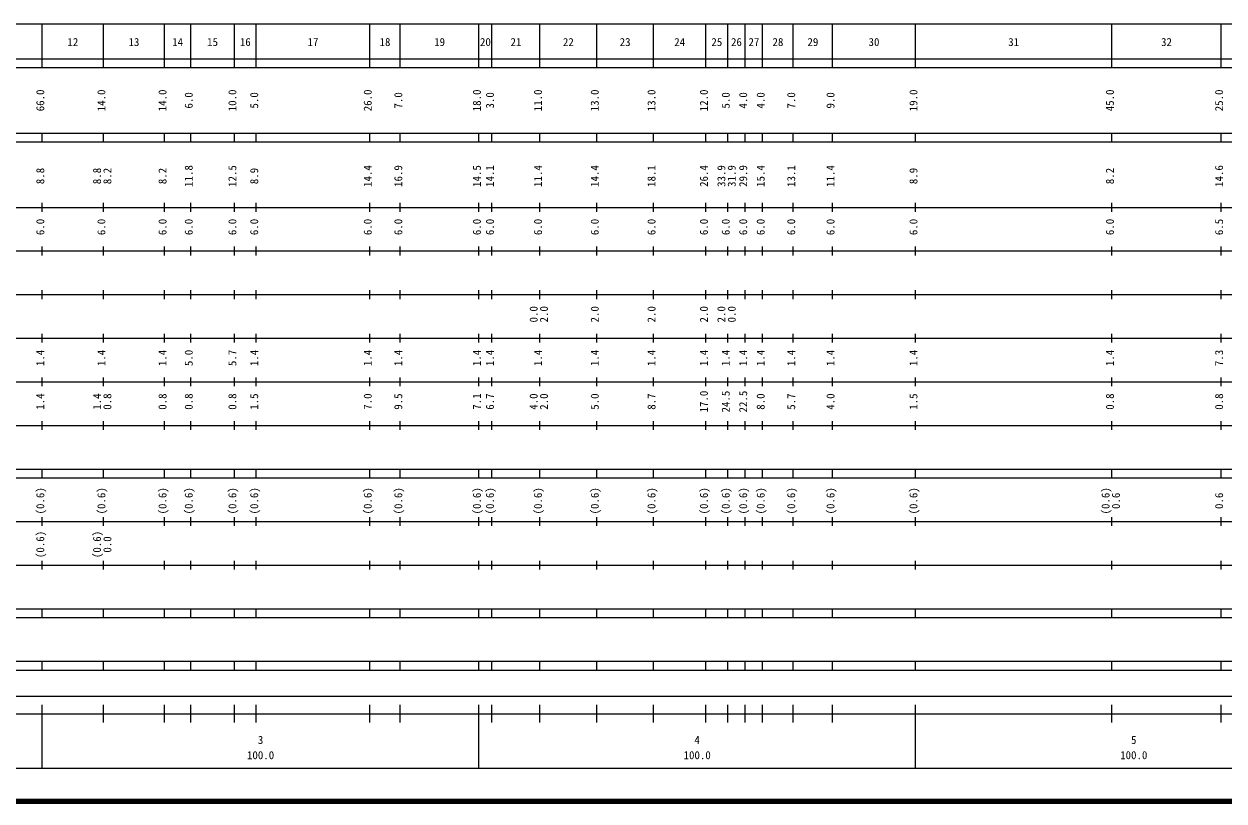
# Model space of a CAD drawing. Units: millimetres on the paper, enlarged 1000 times. Extents: x 40000 to 680000, y 20000 to 380000.
# Drawn here: x 263813 to 538668, y 20000 to 198000 of the extents above; entities that cross this region are included whole.
import ezdxf
from ezdxf.enums import TextEntityAlignment as Align

# ---------------------------------------------------------------- set-up
doc = ezdxf.new("R2010")
doc.units = ezdxf.units.MM
doc.header["$LTSCALE"] = 1000
doc.layers.add('M-TTL', color=2, linetype='Continuous', lineweight=140)
doc.layers.add('M-TTL-BAND', color=7, linetype='Continuous', lineweight=25)
doc.styles.add('ＭＳ ゴシック', font='')
doc.styles.get('ＭＳ ゴシック').set_extended_font_data('MS Gothic')

msp = doc.modelspace()

# ---------------------------------------------------------------- linework, layer by layer
at = {"layer": 'M-TTL'}
msp.add_line((40000, 20000), (680000, 20000), dxfattribs=at)
at = {"layer": 'M-TTL-BAND'}
for p, q in [((68000, 198000), (579000, 198000)), ((268000, 188000), (268000, 198000)), ((282000, 188000), (282000, 198000)), ((296000, 188000), (296000, 198000)), ((302000, 188000), (302000, 198000)), ((312000, 188000), (312000, 198000)), ((317000, 188000), (317000, 198000)), ((343000, 188000), (343000, 198000)), ((350000, 188000), (350000, 198000)), ((368000, 188000), (368000, 198000)), ((371000, 188000), (371000, 198000)), ((382000, 188000), (382000, 198000)), ((395000, 188000), (395000, 198000)), ((408000, 188000), (408000, 198000)), ((420000, 188000), (420000, 198000)), ((425000, 188000), (425000, 198000)), ((429000, 188000), (429000, 198000)), ((433000, 188000), (433000, 198000)), ((440000, 188000), (440000, 198000)), ((449000, 188000), (449000, 198000)), ((468000, 188000), (468000, 198000)), ((513000, 188000), (513000, 198000)), ((538000, 188000), (538000, 198000)), ((40000, 190000), (579000, 190000)), ((40000, 188000), (579000, 188000)), ((40000, 173000), (579000, 173000)), ((40000, 171000), (579000, 171000)), ((268000, 171000), (268000, 173000)), ((282000, 171000), (282000, 173000)), ((296000, 171000), (296000, 173000)), ((302000, 171000), (302000, 173000)), ((312000, 171000), (312000, 173000)), ((317000, 171000), (317000, 173000)), ((343000, 171000), (343000, 173000)), ((350000, 171000), (350000, 173000)), ((368000, 171000), (368000, 173000)), ((371000, 171000), (371000, 173000)), ((382000, 171000), (382000, 173000)), ((395000, 171000), (395000, 173000)), ((408000, 171000), (408000, 173000)), ((420000, 171000), (420000, 173000)), ((425000, 171000), (425000, 173000)), ((429000, 171000), (429000, 173000)), ((433000, 171000), (433000, 173000)), ((440000, 171000), (440000, 173000)), ((449000, 171000), (449000, 173000)), ((468000, 171000), (468000, 173000)), ((513000, 171000), (513000, 173000)), ((538000, 171000), (538000, 173000)), ((268000, 155000), (268000, 157000)), ((282000, 155000), (282000, 157000)), ((296000, 155000), (296000, 157000)), ((302000, 155000), (302000, 157000)), ((312000, 155000), (312000, 157000)), ((317000, 155000), (317000, 157000)), ((343000, 155000), (343000, 157000)), ((350000, 155000), (350000, 157000)), ((368000, 155000), (368000, 157000)), ((371000, 155000), (371000, 157000)), ((382000, 155000), (382000, 157000)), ((395000, 155000), (395000, 157000)), ((408000, 155000), (408000, 157000)), ((420000, 155000), (420000, 157000)), ((425000, 155000), (425000, 157000)), ((429000, 155000), (429000, 157000)), ((433000, 155000), (433000, 157000)), ((440000, 155000), (440000, 157000)), ((449000, 155000), (449000, 157000)), ((468000, 155000), (468000, 157000)), ((513000, 155000), (513000, 157000)), ((538000, 155000), (538000, 157000)), ((40000, 156000), (579000, 156000)), ((46000, 146000), (579000, 146000)), ((268000, 145000), (268000, 147000)), ((282000, 145000), (282000, 147000)), ((296000, 145000), (296000, 147000)), ((302000, 145000), (302000, 147000)), ((312000, 145000), (312000, 147000)), ((317000, 145000), (317000, 147000)), ((343000, 145000), (343000, 147000)), ((350000, 145000), (350000, 147000)), ((368000, 145000), (368000, 147000)), ((371000, 145000), (371000, 147000)), ((382000, 145000), (382000, 147000)), ((395000, 145000), (395000, 147000)), ((408000, 145000), (408000, 147000)), ((420000, 145000), (420000, 147000)), ((425000, 145000), (425000, 147000)), ((429000, 145000), (429000, 147000)), ((433000, 145000), (433000, 147000)), ((440000, 145000), (440000, 147000)), ((449000, 145000), (449000, 147000)), ((468000, 145000), (468000, 147000)), ((513000, 145000), (513000, 147000)), ((538000, 145000), (538000, 147000)), ((52000, 136000), (579000, 136000)), ((268000, 135000), (268000, 137000)), ((282000, 135000), (282000, 137000)), ((296000, 135000), (296000, 137000)), ((302000, 135000), (302000, 137000)), ((312000, 135000), (312000, 137000)), ((317000, 135000), (317000, 137000)), ((343000, 135000), (343000, 137000)), ((350000, 135000), (350000, 137000)), ((368000, 135000), (368000, 137000)), ((371000, 135000), (371000, 137000)), ((382000, 135000), (382000, 137000)), ((395000, 135000), (395000, 137000)), ((408000, 135000), (408000, 137000)), ((420000, 135000), (420000, 137000)), ((425000, 135000), (425000, 137000)), ((429000, 135000), (429000, 137000)), ((433000, 135000), (433000, 137000)), ((440000, 135000), (440000, 137000)), ((449000, 135000), (449000, 137000)), ((468000, 135000), (468000, 137000)), ((513000, 135000), (513000, 137000)), ((538000, 135000), (538000, 137000)), ((268000, 125000), (268000, 127000)), ((282000, 125000), (282000, 127000)), ((296000, 125000), (296000, 127000)), ((302000, 125000), (302000, 127000)), ((312000, 125000), (312000, 127000)), ((317000, 125000), (317000, 127000)), ((343000, 125000), (343000, 127000)), ((350000, 125000), (350000, 127000)), ((368000, 125000), (368000, 127000)), ((371000, 125000), (371000, 127000)), ((382000, 125000), (382000, 127000)), ((395000, 125000), (395000, 127000)), ((408000, 125000), (408000, 127000)), ((420000, 125000), (420000, 127000)), ((425000, 125000), (425000, 127000)), ((429000, 125000), (429000, 127000)), ((433000, 125000), (433000, 127000)), ((440000, 125000), (440000, 127000)), ((449000, 125000), (449000, 127000)), ((468000, 125000), (468000, 127000)), ((513000, 125000), (513000, 127000)), ((538000, 125000), (538000, 127000)), ((46000, 126000), (579000, 126000)), ((52000, 116000), (579000, 116000)), ((268000, 115000), (268000, 117000)), ((282000, 115000), (282000, 117000)), ((296000, 115000), (296000, 117000)), ((302000, 115000), (302000, 117000)), ((312000, 115000), (312000, 117000)), ((317000, 115000), (317000, 117000)), ((343000, 115000), (343000, 117000)), ((350000, 115000), (350000, 117000)), ((368000, 115000), (368000, 117000)), ((371000, 115000), (371000, 117000)), ((382000, 115000), (382000, 117000)), ((395000, 115000), (395000, 117000)), ((408000, 115000), (408000, 117000)), ((420000, 115000), (420000, 117000)), ((425000, 115000), (425000, 117000)), ((429000, 115000), (429000, 117000)), ((433000, 115000), (433000, 117000)), ((440000, 115000), (440000, 117000)), ((449000, 115000), (449000, 117000)), ((468000, 115000), (468000, 117000)), ((513000, 115000), (513000, 117000)), ((538000, 115000), (538000, 117000)), ((46000, 106000), (579000, 106000)), ((268000, 105000), (268000, 107000)), ((282000, 105000), (282000, 107000)), ((296000, 105000), (296000, 107000)), ((302000, 105000), (302000, 107000)), ((312000, 105000), (312000, 107000)), ((317000, 105000), (317000, 107000)), ((343000, 105000), (343000, 107000)), ((350000, 105000), (350000, 107000)), ((368000, 105000), (368000, 107000)), ((371000, 105000), (371000, 107000)), ((382000, 105000), (382000, 107000)), ((395000, 105000), (395000, 107000)), ((408000, 105000), (408000, 107000)), ((420000, 105000), (420000, 107000)), ((425000, 105000), (425000, 107000)), ((429000, 105000), (429000, 107000)), ((433000, 105000), (433000, 107000)), ((440000, 105000), (440000, 107000)), ((449000, 105000), (449000, 107000)), ((468000, 105000), (468000, 107000)), ((513000, 105000), (513000, 107000)), ((538000, 105000), (538000, 107000)), ((40000, 96000), (579000, 96000)), ((40000, 94000), (579000, 94000)), ((268000, 94000), (268000, 96000)), ((282000, 94000), (282000, 96000)), ((296000, 94000), (296000, 96000)), ((302000, 94000), (302000, 96000)), ((312000, 94000), (312000, 96000)), ((317000, 94000), (317000, 96000)), ((343000, 94000), (343000, 96000)), ((350000, 94000), (350000, 96000)), ((368000, 94000), (368000, 96000)), ((371000, 94000), (371000, 96000)), ((382000, 94000), (382000, 96000)), ((395000, 94000), (395000, 96000)), ((408000, 94000), (408000, 96000)), ((420000, 94000), (420000, 96000)), ((425000, 94000), (425000, 96000)), ((429000, 94000), (429000, 96000)), ((433000, 94000), (433000, 96000)), ((440000, 94000), (440000, 96000)), ((449000, 94000), (449000, 96000)), ((468000, 94000), (468000, 96000)), ((513000, 94000), (513000, 96000)), ((538000, 94000), (538000, 96000)), ((49000, 84000), (579000, 84000)), ((268000, 83000), (268000, 85000)), ((282000, 83000), (282000, 85000)), ((296000, 83000), (296000, 85000)), ((302000, 83000), (302000, 85000)), ((312000, 83000), (312000, 85000)), ((317000, 83000), (317000, 85000)), ((343000, 83000), (343000, 85000)), ((350000, 83000), (350000, 85000)), ((368000, 83000), (368000, 85000)), ((371000, 83000), (371000, 85000)), ((382000, 83000), (382000, 85000)), ((395000, 83000), (395000, 85000)), ((408000, 83000), (408000, 85000)), ((420000, 83000), (420000, 85000)), ((425000, 83000), (425000, 85000)), ((429000, 83000), (429000, 85000)), ((433000, 83000), (433000, 85000)), ((440000, 83000), (440000, 85000)), ((449000, 83000), (449000, 85000)), ((468000, 83000), (468000, 85000)), ((513000, 83000), (513000, 85000)), ((538000, 83000), (538000, 85000)), ((268000, 73000), (268000, 75000)), ((282000, 73000), (282000, 75000)), ((296000, 73000), (296000, 75000)), ((302000, 73000), (302000, 75000)), ((312000, 73000), (312000, 75000)), ((317000, 73000), (317000, 75000)), ((343000, 73000), (343000, 75000)), ((350000, 73000), (350000, 75000)), ((368000, 73000), (368000, 75000)), ((371000, 73000), (371000, 75000)), ((382000, 73000), (382000, 75000)), ((395000, 73000), (395000, 75000)), ((408000, 73000), (408000, 75000)), ((420000, 73000), (420000, 75000)), ((425000, 73000), (425000, 75000)), ((429000, 73000), (429000, 75000)), ((433000, 73000), (433000, 75000)), ((440000, 73000), (440000, 75000)), ((449000, 73000), (449000, 75000)), ((468000, 73000), (468000, 75000)), ((513000, 73000), (513000, 75000)), ((538000, 73000), (538000, 75000)), ((40000, 74000), (579000, 74000)), ((40000, 64000), (579000, 64000)), ((268000, 62000), (268000, 64000)), ((282000, 62000), (282000, 64000)), ((296000, 62000), (296000, 64000)), ((302000, 62000), (302000, 64000)), ((312000, 62000), (312000, 64000)), ((317000, 62000), (317000, 64000)), ((343000, 62000), (343000, 64000)), ((350000, 62000), (350000, 64000)), ((368000, 62000), (368000, 64000)), ((371000, 62000), (371000, 64000)), ((382000, 62000), (382000, 64000)), ((395000, 62000), (395000, 64000)), ((408000, 62000), (408000, 64000)), ((420000, 62000), (420000, 64000)), ((425000, 62000), (425000, 64000)), ((429000, 62000), (429000, 64000)), ((433000, 62000), (433000, 64000)), ((440000, 62000), (440000, 64000)), ((449000, 62000), (449000, 64000)), ((468000, 62000), (468000, 64000)), ((513000, 62000), (513000, 64000)), ((538000, 62000), (538000, 64000)), ((40000, 62000), (579000, 62000)), ((40000, 52000), (579000, 52000)), ((40000, 50000), (579000, 50000)), ((268000, 50000), (268000, 52000)), ((282000, 50000), (282000, 52000)), ((296000, 50000), (296000, 52000)), ((302000, 50000), (302000, 52000)), ((312000, 50000), (312000, 52000)), ((317000, 50000), (317000, 52000)), ((343000, 50000), (343000, 52000)), ((350000, 50000), (350000, 52000)), ((368000, 50000), (368000, 52000)), ((371000, 50000), (371000, 52000)), ((382000, 50000), (382000, 52000)), ((395000, 50000), (395000, 52000)), ((408000, 50000), (408000, 52000)), ((420000, 50000), (420000, 52000)), ((425000, 50000), (425000, 52000)), ((429000, 50000), (429000, 52000)), ((433000, 50000), (433000, 52000)), ((440000, 50000), (440000, 52000)), ((449000, 50000), (449000, 52000)), ((468000, 50000), (468000, 52000)), ((513000, 50000), (513000, 52000)), ((538000, 50000), (538000, 52000)), ((71000, 44000), (565000, 44000)), ((268000, 27500), (268000, 42000)), ((282000, 38000), (282000, 42000)), ((296000, 38000), (296000, 42000)), ((302000, 38000), (302000, 42000)), ((312000, 38000), (312000, 42000)), ((317000, 38000), (317000, 42000)), ((343000, 38000), (343000, 42000)), ((350000, 38000), (350000, 42000)), ((368000, 27500), (368000, 42000)), ((371000, 38000), (371000, 42000)), ((382000, 38000), (382000, 42000)), ((395000, 38000), (395000, 42000)), ((408000, 38000), (408000, 42000)), ((420000, 38000), (420000, 42000)), ((425000, 38000), (425000, 42000)), ((429000, 38000), (429000, 42000)), ((433000, 38000), (433000, 42000)), ((440000, 38000), (440000, 42000)), ((449000, 38000), (449000, 42000)), ((468000, 27500), (468000, 42000)), ((513000, 38000), (513000, 42000)), ((538000, 38000), (538000, 42000)), ((40000, 40000), (579000, 40000)), ((68000, 27500), (579000, 27500))]:
    msp.add_line(p, q, dxfattribs=at)

# ---------------------------------------------------------------- texts
at = {"layer": 'M-TTL-BAND', "style": 'ＭＳ ゴシック'}
for s, p in [('12', (275000, 192405)), ('13', (289000, 192405)), ('14', (299000, 192405)), ('15', (307000, 192405)), ('16', (314500, 192405)), ('17', (330000, 192405)), ('18', (346500, 192405)), ('19', (359000, 192405)), ('20', (369500, 192405)), ('21', (376500, 192405)), ('22', (388500, 192405)), ('23', (401500, 192405)), ('24', (414000, 192405)), ('25', (422500, 192405)), ('26', (427000, 192405)), ('27', (431000, 192405)), ('28', (436500, 192405)), ('29', (444500, 192405)), ('30', (458500, 192405)), ('31', (490500, 192405)), ('32', (525500, 192405)), ('3', (318000, 32523)), ('4', (418000, 32523)), ('5', (518000, 32523)), ('100.0', (318000, 29033)), ('100.0', (418000, 29033)), ('100.0', (518000, 29033))]:
    msp.add_text(s, height=1833, dxfattribs=at).set_placement(p, align=Align.BOTTOM_CENTER)
for s, p in [('66.0', (269000, 180500)), ('14.0', (283000, 180500)), ('14.0', (297000, 180500)), ('6.0', (303000, 180500)), ('10.0', (313000, 180500)), ('5.0', (318000, 180500)), ('26.0', (344000, 180500)), ('7.0', (351000, 180500)), ('18.0', (369000, 180500)), ('3.0', (372000, 180500)), ('11.0', (383000, 180500)), ('13.0', (396000, 180500)), ('13.0', (409000, 180500)), ('12.0', (421000, 180500)), ('5.0', (426000, 180500)), ('4.0', (430000, 180500)), ('4.0', (434000, 180500)), ('7.0', (441000, 180500)), ('9.0', (450000, 180500)), ('19.0', (469000, 180500)), ('45.0', (514000, 180500)), ('25.0', (539000, 180500)), ('8.8', (269000, 163174)), ('8.8', (282000, 163174)), ('8.2', (284370, 163174)), ('8.2', (297000, 163174)), ('11.8', (303000, 163174)), ('12.5', (313000, 163174)), ('14.4', (344000, 163174)), ('16.9', (351000, 163174)), ('14.5', (369000, 163174)), ('14.1', (372000, 163174)), ('11.4', (383000, 163174)), ('14.4', (396000, 163174)), ('18.1', (409000, 163174)), ('26.4', (421000, 163174)), ('33.9', (425000, 163174)), ('31.9', (427370, 163174)), ('29.9', (430000, 163174)), ('15.4', (434000, 163174)), ('13.1', (441000, 163174)), ('11.4', (450000, 163174)), ('8.2', (514000, 163174)), ('14.6', (539000, 163174)), ('8.9', (318000, 163174)), ('8.9', (469000, 163174)), ('6.0', (269000, 151500)), ('6.0', (283000, 151500)), ('6.0', (297000, 151500)), ('6.0', (303000, 151500)), ('6.0', (313000, 151500)), ('6.0', (318000, 151500)), ('6.0', (344000, 151500)), ('6.0', (351000, 151500)), ('6.0', (369000, 151500)), ('6.0', (372000, 151500)), ('6.0', (383000, 151500)), ('6.0', (396000, 151500)), ('6.0', (409000, 151500)), ('6.0', (421000, 151500)), ('6.0', (426000, 151500)), ('6.0', (430000, 151500)), ('6.0', (434000, 151500)), ('6.0', (441000, 151500)), ('6.0', (450000, 151500)), ('6.0', (469000, 151500)), ('6.0', (514000, 151500)), ('6.5', (539000, 151500)), ('0.0', (382000, 131500)), ('2.0', (384370, 131500)), ('2.0', (396000, 131500)), ('2.0', (409000, 131500)), ('2.0', (421000, 131500)), ('2.0', (425000, 131500)), ('0.0', (427370, 131500)), ('1.4', (269000, 121500)), ('1.4', (283000, 121500)), ('1.4', (297000, 121500)), ('5.0', (303000, 121500)), ('5.7', (313000, 121500)), ('1.4', (318000, 121500)), ('1.4', (344000, 121500)), ('1.4', (351000, 121500)), ('1.4', (369000, 121500)), ('1.4', (372000, 121500)), ('1.4', (383000, 121500)), ('1.4', (396000, 121500)), ('1.4', (409000, 121500)), ('1.4', (421000, 121500)), ('1.4', (426000, 121500)), ('1.4', (430000, 121500)), ('1.4', (434000, 121500)), ('1.4', (441000, 121500)), ('1.4', (450000, 121500)), ('1.4', (469000, 121500)), ('1.4', (514000, 121500)), ('7.3', (539000, 121500)), ('1.4', (269000, 111500)), ('1.4', (282000, 111500)), ('0.8', (284370, 111500)), ('0.8', (297000, 111500)), ('0.8', (303000, 111500)), ('0.8', (313000, 111500)), ('1.5', (318000, 111500)), ('7.0', (344000, 111500)), ('9.5', (351000, 111500)), ('7.1', (369000, 111500)), ('6.7', (372000, 111500)), ('4.0', (382000, 111500)), ('2.0', (384370, 111500)), ('5.0', (396000, 111500)), ('8.7', (409000, 111500)), ('17.0', (421000, 111500)), ('24.5', (426000, 111500)), ('22.5', (430000, 111500)), ('8.0', (434000, 111500)), ('5.7', (441000, 111500)), ('4.0', (450000, 111500)), ('1.5', (469000, 111500)), ('0.8', (514000, 111500)), ('0.8', (539000, 111500)), ('(0.6)', (269000, 88764)), ('(0.6)', (283000, 88764)), ('(0.6)', (297000, 88764)), ('(0.6)', (303000, 88764)), ('(0.6)', (313000, 88764)), ('(0.6)', (318000, 88764)), ('(0.6)', (344000, 88764)), ('(0.6)', (351000, 88764)), ('(0.6)', (369000, 88764)), ('(0.6)', (372000, 88764)), ('(0.6)', (383000, 88764)), ('(0.6)', (396000, 88764)), ('(0.6)', (409000, 88764)), ('(0.6)', (421000, 88764)), ('(0.6)', (426000, 88764)), ('(0.6)', (430000, 88764)), ('(0.6)', (434000, 88764)), ('(0.6)', (441000, 88764)), ('(0.6)', (450000, 88764)), ('(0.6)', (469000, 88764)), ('(0.6)', (513000, 88764)), ('0.6', (515370, 88764)), ('0.6', (539000, 88764)), ('(0.6)', (269000, 78764)), ('(0.6)', (282000, 78764)), ('0.0', (284370, 78764))]:
    msp.add_text(s, height=1833, rotation=90, dxfattribs=at).set_placement(p, align=Align.BOTTOM_CENTER)

doc.saveas('drawing.dxf')
